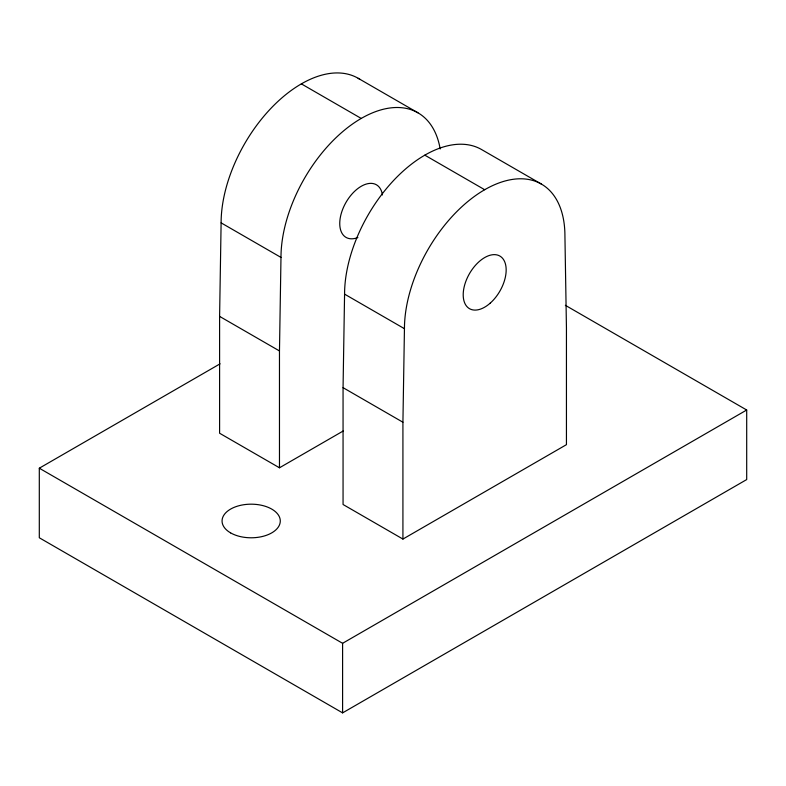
<?xml version="1.0" encoding="UTF-8"?>
<svg xmlns="http://www.w3.org/2000/svg" width="786" height="786" viewBox="0 0 786 786"><rect width="100%" height="100%" fill="white"/><g stroke="black" fill="none" stroke-linecap="round" stroke-linejoin="round"><path stroke-width="1.18" d="M343.177 431.013L279.472 467.788L219.599 433.233L219.599 316.385L221.112 222.86A113.479 65.513 -60 0 1 271.936 107.309A113.479 65.513 -60 0 1 360.027 79.445M279.472 467.788L279.472 350.949L280.985 257.425A113.479 65.513 -60 0 1 354.034 122.96A113.479 65.513 -60 0 1 440.18 148.976M424.813 155.156L484.687 189.721A113.479 65.513 -60 0 1 564.928 236.046L566.441 327.821L566.441 444.67L402.923 539.068L343.06 504.504L343.06 387.665L344.573 294.131A113.479 65.513 -60 0 1 394.11 179.935A113.479 65.513 -60 0 1 481.553 149.536L541.426 184.101M402.923 539.068L402.923 422.229L404.446 328.695A113.479 65.513 -60 0 1 484.687 189.721M565.35 305.302L746.7 410.007L746.7 479.568L342.598 712.873L39.3 537.762L39.3 468.201L220.08 363.82M39.3 468.201L342.598 643.302L746.7 410.007M358.102 78.256L417.965 112.82M301.362 83.876L361.226 118.44M221.112 222.86L280.985 257.425M344.573 294.131L404.446 328.695M219.599 316.385L279.472 350.949M343.06 387.665L402.923 422.229M342.598 643.302L342.598 712.873M357.866 237.529A30.379 17.538 -60 0 1 339.778 222.183A30.379 17.538 -60 0 1 360.096 186.97A30.379 17.538 -60 0 1 382.438 194.957M230.583 532.869A29.121 16.811 0 0 0 279.295 525.333A29.121 16.811 0 0 0 243.631 504.75A29.121 16.811 0 0 0 230.583 532.869M490.238 303.121A30.379 17.538 -60 0 0 499.876 256.059A30.379 17.538 -60 0 0 463.937 287.931A30.379 17.538 -60 0 0 490.238 303.121"/></g></svg>
